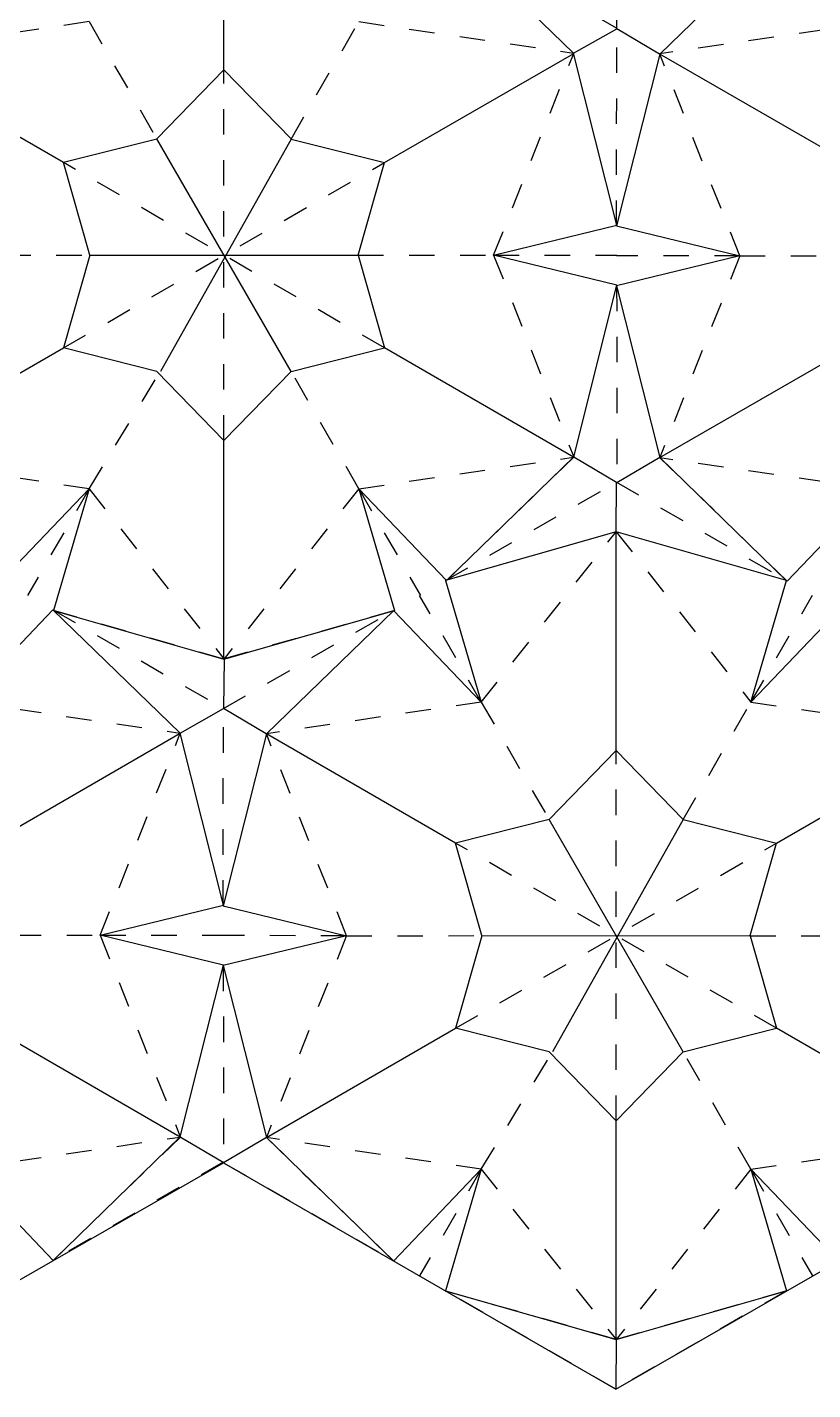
# Model space of a CAD drawing. Extents: x 8 to 204, y -288 to -10.
# Drawn here: x 84.4 to 127.9, y -243.4 to -168 of the extents above; entities that cross this region are included whole.
import ezdxf

# ---------------------------------------------------------------- set-up
doc = ezdxf.new("R2010")
doc.units = 0
for name, pattern in [('AI-LINETYPE-361', [2.822222, 1.411111, -1.411111]), ('AI-LINETYPE-481', [2.822222, 1.411111, -1.411111]), ('AI-LINETYPE-489', [2.822222, 1.411111, -1.411111]), ('AI-LINETYPE-498', [2.822222, 1.411111, -1.411111]), ('AI-LINETYPE-499', [2.822222, 1.411111, -1.411111]), ('AI-LINETYPE-500', [2.822222, 1.411111, -1.411111]), ('AI-LINETYPE-501', [2.822222, 1.411111, -1.411111]), ('AI-LINETYPE-507', [2.822222, 1.411111, -1.411111]), ('AI-LINETYPE-518', [2.822222, 1.411111, -1.411111]), ('AI-LINETYPE-521', [2.822222, 1.411111, -1.411111]), ('AI-LINETYPE-522', [2.822222, 1.411111, -1.411111]), ('AI-LINETYPE-608', [2.822222, 1.411111, -1.411111]), ('AI-LINETYPE-609', [2.822222, 1.411111, -1.411111]), ('AI-LINETYPE-610', [2.822222, 1.411111, -1.411111]), ('AI-LINETYPE-611', [2.822222, 1.411111, -1.411111]), ('AI-LINETYPE-612', [2.822222, 1.411111, -1.411111]), ('AI-LINETYPE-613', [2.822222, 1.411111, -1.411111]), ('AI-LINETYPE-614', [2.822222, 1.411111, -1.411111]), ('AI-LINETYPE-615', [2.822222, 1.411111, -1.411111]), ('AI-LINETYPE-616', [2.822222, 1.411111, -1.411111]), ('AI-LINETYPE-617', [2.822222, 1.411111, -1.411111]), ('AI-LINETYPE-618', [2.822222, 1.411111, -1.411111]), ('AI-LINETYPE-619', [2.822222, 1.411111, -1.411111]), ('AI-LINETYPE-620', [2.822222, 1.411111, -1.411111]), ('AI-LINETYPE-621', [2.822222, 1.411111, -1.411111]), ('AI-LINETYPE-625', [2.822222, 1.411111, -1.411111]), ('AI-LINETYPE-626', [2.822222, 1.411111, -1.411111]), ('AI-LINETYPE-628', [2.822222, 1.411111, -1.411111]), ('AI-LINETYPE-629', [2.822222, 1.411111, -1.411111]), ('AI-LINETYPE-632', [2.822222, 1.411111, -1.411111]), ('AI-LINETYPE-634', [2.822222, 1.411111, -1.411111]), ('AI-LINETYPE-635', [2.822222, 1.411111, -1.411111]), ('AI-LINETYPE-636', [2.822222, 1.411111, -1.411111]), ('AI-LINETYPE-637', [2.822222, 1.411111, -1.411111]), ('AI-LINETYPE-638', [2.822222, 1.411111, -1.411111]), ('AI-LINETYPE-639', [2.822222, 1.411111, -1.411111]), ('AI-LINETYPE-647', [2.822222, 1.411111, -1.411111]), ('AI-LINETYPE-648', [2.822222, 1.411111, -1.411111]), ('AI-LINETYPE-649', [2.822222, 1.411111, -1.411111]), ('AI-LINETYPE-653', [2.822222, 1.411111, -1.411111]), ('AI-LINETYPE-654', [2.822222, 1.411111, -1.411111]), ('AI-LINETYPE-655', [2.822222, 1.411111, -1.411111]), ('AI-LINETYPE-657', [2.822222, 1.411111, -1.411111]), ('AI-LINETYPE-658', [2.822222, 1.411111, -1.411111]), ('AI-LINETYPE-659', [2.822222, 1.411111, -1.411111]), ('AI-LINETYPE-660', [2.822222, 1.411111, -1.411111]), ('AI-LINETYPE-661', [2.822222, 1.411111, -1.411111]), ('AI-LINETYPE-662', [2.822222, 1.411111, -1.411111]), ('AI-LINETYPE-663', [2.822222, 1.411111, -1.411111]), ('AI-LINETYPE-665', [2.822222, 1.411111, -1.411111]), ('AI-LINETYPE-666', [2.822222, 1.411111, -1.411111]), ('AI-LINETYPE-668', [2.822222, 1.411111, -1.411111]), ('AI-LINETYPE-669', [2.822222, 1.411111, -1.411111]), ('AI-LINETYPE-670', [2.822222, 1.411111, -1.411111]), ('AI-LINETYPE-671', [2.822222, 1.411111, -1.411111]), ('AI-LINETYPE-672', [2.822222, 1.411111, -1.411111]), ('AI-LINETYPE-673', [2.822222, 1.411111, -1.411111]), ('AI-LINETYPE-674', [2.822222, 1.411111, -1.411111]), ('AI-LINETYPE-676', [2.822222, 1.411111, -1.411111]), ('AI-LINETYPE-677', [2.822222, 1.411111, -1.411111]), ('AI-LINETYPE-678', [2.822222, 1.411111, -1.411111]), ('AI-LINETYPE-679', [2.822222, 1.411111, -1.411111]), ('AI-LINETYPE-680', [2.822222, 1.411111, -1.411111]), ('AI-LINETYPE-681', [2.822222, 1.411111, -1.411111]), ('AI-LINETYPE-682', [2.822222, 1.411111, -1.411111]), ('AI-LINETYPE-683', [2.822222, 1.411111, -1.411111]), ('AI-LINETYPE-685', [2.822222, 1.411111, -1.411111]), ('AI-LINETYPE-686', [2.822222, 1.411111, -1.411111]), ('AI-LINETYPE-687', [2.822222, 1.411111, -1.411111]), ('AI-LINETYPE-689', [2.822222, 1.411111, -1.411111]), ('AI-LINETYPE-769', [2.822222, 1.411111, -1.411111]), ('AI-LINETYPE-771', [2.822222, 1.411111, -1.411111]), ('AI-LINETYPE-777', [2.822222, 1.411111, -1.411111]), ('AI-LINETYPE-778', [2.822222, 1.411111, -1.411111]), ('AI-LINETYPE-779', [2.822222, 1.411111, -1.411111]), ('AI-LINETYPE-780', [2.822222, 1.411111, -1.411111]), ('AI-LINETYPE-788', [2.822222, 1.411111, -1.411111]), ('AI-LINETYPE-797', [2.822222, 1.411111, -1.411111]), ('AI-LINETYPE-798', [2.822222, 1.411111, -1.411111]), ('AI-LINETYPE-803', [2.822222, 1.411111, -1.411111]), ('AI-LINETYPE-804', [2.822222, 1.411111, -1.411111]), ('AI-LINETYPE-811', [2.822222, 1.411111, -1.411111]), ('AI-LINETYPE-819', [2.822222, 1.411111, -1.411111]), ('AI-LINETYPE-820', [2.822222, 1.411111, -1.411111]), ('AI-LINETYPE-821', [2.822222, 1.411111, -1.411111]), ('AI-LINETYPE-822', [2.822222, 1.411111, -1.411111])]:
    doc.linetypes.add(name, pattern=pattern)
for name, color, linetype in [('CUTLINE', 7, 'CONTINUOUS'), ('MOUNTAINLINE', 7, 'CONTINUOUS'), ('VALLEYLINE', 7, 'CONTINUOUS')]:
    doc.layers.add(name, color=color, linetype=linetype)

# ---------------------------------------------------------------- blocks, each defined once
blk = doc.blocks.new('BLOCK_154')
at = {"layer": 'VALLEYLINE', "color": 29, "linetype": 'AI-LINETYPE-498'}
blk.add_lwpolyline([(123.826, -180.618), (119.395, -169.447)], dxfattribs=at)
blk = doc.blocks.new('BLOCK_155')
at = {"layer": 'VALLEYLINE', "color": 29, "linetype": 'AI-LINETYPE-499'}
blk.add_lwpolyline([(131.29, -167.69), (119.4, -169.438)], dxfattribs=at)
blk = doc.blocks.new('BLOCK_156')
at = {"layer": 'VALLEYLINE', "color": 29, "linetype": 'AI-LINETYPE-500'}
blk.add_lwpolyline([(131.29, -193.542), (119.4, -191.794)], dxfattribs=at)
blk = doc.blocks.new('BLOCK_157')
at = {"layer": 'VALLEYLINE', "color": 29, "linetype": 'AI-LINETYPE-501'}
blk.add_lwpolyline([(123.826, -180.615), (119.395, -191.786)], dxfattribs=at)
blk = doc.blocks.new('BLOCK_182')
at = {"layer": 'VALLEYLINE', "color": 29, "linetype": 'AI-LINETYPE-616'}
blk.add_lwpolyline([(102.736, -193.507), (95.278, -202.93)], dxfattribs=at)
blk = doc.blocks.new('BLOCK_183')
at = {"layer": 'VALLEYLINE', "color": 29, "linetype": 'AI-LINETYPE-617'}
blk.add_lwpolyline([(87.809, -193.507), (95.268, -202.93)], dxfattribs=at)
blk = doc.blocks.new('BLOCK_184')
at = {"layer": 'VALLEYLINE', "color": 29, "linetype": 'AI-LINETYPE-618'}
blk.add_lwpolyline([(110.198, -180.581), (114.629, -191.751)], dxfattribs=at)
blk = doc.blocks.new('BLOCK_185')
at = {"layer": 'VALLEYLINE', "color": 29, "linetype": 'AI-LINETYPE-619'}
blk.add_lwpolyline([(102.734, -193.508), (114.624, -191.76)], dxfattribs=at)
blk = doc.blocks.new('BLOCK_186')
at = {"layer": 'VALLEYLINE', "color": 29, "linetype": 'AI-LINETYPE-620'}
blk.add_lwpolyline([(102.734, -167.656), (114.624, -169.404)], dxfattribs=at)
blk = doc.blocks.new('BLOCK_187')
at = {"layer": 'VALLEYLINE', "color": 29, "linetype": 'AI-LINETYPE-621'}
blk.add_lwpolyline([(110.198, -180.583), (114.629, -169.412)], dxfattribs=at)
blk = doc.blocks.new('BLOCK_191')
at = {"layer": 'VALLEYLINE', "color": 29, "linetype": 'AI-LINETYPE-625'}
blk.add_lwpolyline([(87.812, -167.656), (75.922, -169.404)], dxfattribs=at)
blk = doc.blocks.new('BLOCK_192')
at = {"layer": 'VALLEYLINE', "color": 29, "linetype": 'AI-LINETYPE-626'}
blk.add_lwpolyline([(87.812, -193.508), (75.922, -191.76)], dxfattribs=at)
blk = doc.blocks.new('BLOCK_194')
at = {"layer": 'VALLEYLINE', "color": 29, "linetype": 'AI-LINETYPE-662'}
blk.add_lwpolyline([(124.441, -231.168), (116.982, -240.592)], dxfattribs=at)
blk = doc.blocks.new('BLOCK_195')
at = {"layer": 'VALLEYLINE', "color": 29, "linetype": 'AI-LINETYPE-663'}
blk.add_lwpolyline([(109.514, -231.168), (116.973, -240.592)], dxfattribs=at)
blk = doc.blocks.new('BLOCK_197')
at = {"layer": 'VALLEYLINE', "color": 29, "linetype": 'AI-LINETYPE-665'}
blk.add_lwpolyline([(124.439, -231.17), (136.329, -229.422)], dxfattribs=at)
blk = doc.blocks.new('BLOCK_198')
at = {"layer": 'VALLEYLINE', "color": 29, "linetype": 'AI-LINETYPE-666'}
blk.add_lwpolyline([(124.439, -205.318), (136.329, -207.066)], dxfattribs=at)
blk = doc.blocks.new('BLOCK_200')
at = {"layer": 'VALLEYLINE', "color": 29, "linetype": 'AI-LINETYPE-668'}
blk.add_lwpolyline([(109.514, -205.319), (116.973, -195.896)], dxfattribs=at)
blk = doc.blocks.new('BLOCK_201')
at = {"layer": 'VALLEYLINE', "color": 29, "linetype": 'AI-LINETYPE-669'}
blk.add_lwpolyline([(116.982, -195.896), (124.441, -205.319)], dxfattribs=at)
blk = doc.blocks.new('BLOCK_202')
at = {"layer": 'VALLEYLINE', "color": 29, "linetype": 'AI-LINETYPE-670'}
blk.add_lwpolyline([(102.053, -218.245), (97.622, -207.074)], dxfattribs=at)
blk = doc.blocks.new('BLOCK_203')
at = {"layer": 'VALLEYLINE', "color": 29, "linetype": 'AI-LINETYPE-671'}
blk.add_lwpolyline([(109.516, -205.318), (97.626, -207.066)], dxfattribs=at)
blk = doc.blocks.new('BLOCK_204')
at = {"layer": 'VALLEYLINE', "color": 29, "linetype": 'AI-LINETYPE-672'}
blk.add_lwpolyline([(109.516, -231.17), (97.626, -229.422)], dxfattribs=at)
blk = doc.blocks.new('BLOCK_205')
at = {"layer": 'VALLEYLINE', "color": 29, "linetype": 'AI-LINETYPE-673'}
blk.add_lwpolyline([(102.053, -218.243), (97.622, -229.413)], dxfattribs=at)
blk = doc.blocks.new('BLOCK_232')
at = {"layer": 'VALLEYLINE', "color": 29, "linetype": 'AI-LINETYPE-777'}
blk.add_lwpolyline([(88.424, -218.208), (92.855, -229.379)], dxfattribs=at)
blk = doc.blocks.new('BLOCK_233')
at = {"layer": 'VALLEYLINE', "color": 29, "linetype": 'AI-LINETYPE-778'}
blk.add_lwpolyline([(80.96, -231.135), (92.85, -229.387)], dxfattribs=at)
blk = doc.blocks.new('BLOCK_234')
at = {"layer": 'VALLEYLINE', "color": 29, "linetype": 'AI-LINETYPE-779'}
blk.add_lwpolyline([(80.96, -205.284), (92.85, -207.032)], dxfattribs=at)
blk = doc.blocks.new('BLOCK_235')
at = {"layer": 'VALLEYLINE', "color": 29, "linetype": 'AI-LINETYPE-780'}
blk.add_lwpolyline([(88.424, -218.211), (92.855, -207.04)], dxfattribs=at)
blk = doc.blocks.new('BLOCK_422')
at = {"layer": 'MOUNTAINLINE', "color": 29}
blk.add_lwpolyline([(98.985, -187.012), (95.273, -190.838)], dxfattribs=at)
blk = doc.blocks.new('BLOCK_423')
at = {"layer": 'MOUNTAINLINE', "color": 29}
blk.add_lwpolyline([(91.56, -187.012), (95.273, -190.838)], dxfattribs=at)
blk = doc.blocks.new('BLOCK_424')
at = {"layer": 'MOUNTAINLINE', "color": 29}
blk.add_lwpolyline([(102.698, -180.582), (104.155, -185.71)], dxfattribs=at)
blk = doc.blocks.new('BLOCK_425')
at = {"layer": 'MOUNTAINLINE', "color": 29}
blk.add_lwpolyline([(98.986, -187.012), (104.155, -185.71)], dxfattribs=at)
blk = doc.blocks.new('BLOCK_426')
at = {"layer": 'MOUNTAINLINE', "color": 29}
blk.add_lwpolyline([(98.986, -174.152), (104.155, -175.454)], dxfattribs=at)
blk = doc.blocks.new('BLOCK_427')
at = {"layer": 'MOUNTAINLINE', "color": 29}
blk.add_lwpolyline([(102.698, -180.582), (104.155, -175.454)], dxfattribs=at)
blk = doc.blocks.new('BLOCK_428')
at = {"layer": 'MOUNTAINLINE', "color": 29}
blk.add_lwpolyline([(91.56, -174.151), (95.273, -170.326)], dxfattribs=at)
blk = doc.blocks.new('BLOCK_429')
at = {"layer": 'MOUNTAINLINE', "color": 29}
blk.add_lwpolyline([(98.985, -174.151), (95.273, -170.326)], dxfattribs=at)
blk = doc.blocks.new('BLOCK_430')
at = {"layer": 'MOUNTAINLINE', "color": 29}
blk.add_lwpolyline([(87.848, -180.582), (86.391, -175.454)], dxfattribs=at)
blk = doc.blocks.new('BLOCK_431')
at = {"layer": 'MOUNTAINLINE', "color": 29}
blk.add_lwpolyline([(91.56, -174.152), (86.391, -175.454)], dxfattribs=at)
blk = doc.blocks.new('BLOCK_432')
at = {"layer": 'MOUNTAINLINE', "color": 29}
blk.add_lwpolyline([(91.56, -187.012), (86.391, -185.71)], dxfattribs=at)
blk = doc.blocks.new('BLOCK_433')
at = {"layer": 'MOUNTAINLINE', "color": 29}
blk.add_lwpolyline([(87.848, -180.582), (86.391, -185.71)], dxfattribs=at)
blk = doc.blocks.new('BLOCK_434')
at = {"layer": 'MOUNTAINLINE', "color": 29}
blk.add_lwpolyline([(120.69, -224.674), (116.978, -228.499)], dxfattribs=at)
blk = doc.blocks.new('BLOCK_435')
at = {"layer": 'MOUNTAINLINE', "color": 29}
blk.add_lwpolyline([(113.265, -224.674), (116.978, -228.499)], dxfattribs=at)
blk = doc.blocks.new('BLOCK_436')
at = {"layer": 'MOUNTAINLINE', "color": 29}
blk.add_lwpolyline([(124.402, -218.244), (125.859, -223.371)], dxfattribs=at)
blk = doc.blocks.new('BLOCK_437')
at = {"layer": 'MOUNTAINLINE', "color": 29}
blk.add_lwpolyline([(120.69, -224.674), (125.859, -223.371)], dxfattribs=at)
blk = doc.blocks.new('BLOCK_438')
at = {"layer": 'MOUNTAINLINE', "color": 29}
blk.add_lwpolyline([(120.69, -211.814), (125.859, -213.116)], dxfattribs=at)
blk = doc.blocks.new('BLOCK_439')
at = {"layer": 'MOUNTAINLINE', "color": 29}
blk.add_lwpolyline([(124.402, -218.243), (125.859, -213.116)], dxfattribs=at)
blk = doc.blocks.new('BLOCK_440')
at = {"layer": 'MOUNTAINLINE', "color": 29}
blk.add_lwpolyline([(113.265, -211.813), (116.978, -207.988)], dxfattribs=at)
blk = doc.blocks.new('BLOCK_441')
at = {"layer": 'MOUNTAINLINE', "color": 29}
blk.add_lwpolyline([(120.69, -211.813), (116.978, -207.988)], dxfattribs=at)
blk = doc.blocks.new('BLOCK_442')
at = {"layer": 'MOUNTAINLINE', "color": 29}
blk.add_lwpolyline([(109.553, -218.243), (108.096, -213.116)], dxfattribs=at)
blk = doc.blocks.new('BLOCK_443')
at = {"layer": 'MOUNTAINLINE', "color": 29}
blk.add_lwpolyline([(113.265, -211.814), (108.096, -213.116)], dxfattribs=at)
blk = doc.blocks.new('BLOCK_444')
at = {"layer": 'MOUNTAINLINE', "color": 29}
blk.add_lwpolyline([(113.265, -224.674), (108.096, -223.371)], dxfattribs=at)
blk = doc.blocks.new('BLOCK_445')
at = {"layer": 'MOUNTAINLINE', "color": 29}
blk.add_lwpolyline([(109.553, -218.244), (108.096, -223.371)], dxfattribs=at)

msp = doc.modelspace()

# ---------------------------------------------------------------- linework, layer by layer
at = {"layer": 'CUTLINE', "color": 29}
msp.add_lwpolyline([(8.336, -155.417), (30.06, -167.982), (30.07, -193.11), (8.287, -205.61), (8.296, -230.738), (30.001, -243.272), (51.775, -230.773), (73.48, -243.306), (95.253, -230.807), (116.958, -243.341), (138.732, -230.841), (160.437, -243.375), (182.335, -231.204), (182.21, -205.747), (203.954, -193.216), (203.974, -168.119), (182.22, -155.522)], dxfattribs=at)
at = {"layer": 'MOUNTAINLINE', "color": 29}
for points in [[(95.273, -170.326), (95.278, -158.234)], [(117.017, -178.927), (114.624, -169.404), (107.581, -162.579)], [(126.445, -162.613), (119.4, -169.452), (116.995, -178.96)], [(117.022, -165.27), (116.998, -168.019)], [(114.624, -169.404), (117.017, -168.051)], [(119.386, -169.447), (117.017, -168.051)], [(86.391, -175.454), (75.921, -169.418)], [(104.155, -175.454), (114.629, -169.412)], [(129.87, -175.488), (119.4, -169.452)], [(98.985, -187.012), (91.56, -174.151)], [(98.986, -174.152), (91.751, -187.012)], [(117.017, -182.239), (110.198, -180.581), (117.017, -178.927)], [(117.007, -178.959), (123.826, -180.618), (117.007, -182.271)], [(87.848, -180.582), (102.698, -180.582)], [(107.588, -198.586), (114.629, -191.751), (117.017, -182.239)], [(117.007, -182.271), (119.405, -191.783), (126.434, -198.619)], [(75.926, -191.749), (86.391, -185.71)], [(114.624, -191.76), (104.155, -185.71)], [(119.405, -191.783), (129.87, -185.744)], [(95.273, -202.938), (95.273, -190.838)], [(114.629, -191.751), (116.998, -193.147)], [(119.395, -191.783), (117.026, -193.179)], [(82.96, -198.593), (87.812, -193.508), (85.834, -200.24)], [(107.588, -198.586), (102.734, -193.508), (104.705, -200.248)], [(116.973, -195.896), (116.998, -193.147)], [(126.438, -198.627), (131.29, -193.542), (129.312, -200.274)], [(126.416, -198.585), (116.973, -195.896), (107.541, -198.584)], [(116.978, -207.988), (116.982, -195.896)], [(85.807, -200.207), (80.963, -205.285), (82.938, -198.55)], [(107.541, -198.584), (109.516, -205.318), (104.663, -200.24)], [(129.285, -200.241), (124.441, -205.319), (126.416, -198.585)], [(95.244, -216.555), (92.85, -207.032), (85.807, -200.207)], [(85.834, -200.24), (95.273, -202.938), (104.705, -200.248)], [(104.672, -200.24), (97.626, -207.08), (95.221, -216.587)], [(95.278, -202.93), (95.253, -205.678)], [(92.85, -207.032), (95.244, -205.678)], [(97.612, -207.074), (95.244, -205.678)], [(82.381, -213.082), (92.855, -207.04)], [(108.096, -213.116), (97.626, -207.08)], [(125.859, -213.116), (136.333, -207.074)], [(120.69, -224.674), (113.265, -211.813)], [(120.69, -211.814), (113.456, -224.674)], [(95.244, -219.867), (88.424, -218.208), (95.244, -216.555)], [(95.233, -216.587), (102.053, -218.245), (95.233, -219.899)], [(109.553, -218.243), (124.402, -218.244)], [(85.814, -236.213), (92.855, -229.379), (95.244, -219.867)], [(95.233, -219.899), (97.631, -229.411), (104.66, -236.246)], [(92.85, -229.387), (82.381, -223.337)], [(97.631, -229.411), (108.096, -223.371)], [(136.329, -229.422), (125.859, -223.371)], [(116.978, -240.6), (116.978, -228.499)], [(92.855, -229.379), (95.224, -230.775)], [(97.622, -229.411), (95.253, -230.807)], [(85.814, -236.213), (80.961, -231.136), (82.931, -237.875)], [(104.665, -236.254), (109.516, -231.17), (107.539, -237.902)], [(129.292, -236.247), (124.439, -231.17), (126.41, -237.909)], [(107.539, -237.902), (116.978, -240.6), (126.41, -237.909)], [(116.982, -240.591), (116.958, -243.341)]]:
    msp.add_lwpolyline(points, dxfattribs=at)
at = {"layer": 'VALLEYLINE', "color": 29, "linetype": 'AI-LINETYPE-361'}
msp.add_lwpolyline([(126.454, -162.582), (116.998, -168.019), (107.578, -162.581)], dxfattribs=at)
at = {"layer": 'VALLEYLINE', "color": 29, "linetype": 'AI-LINETYPE-634'}
msp.add_lwpolyline([(87.809, -167.657), (91.56, -174.152)], dxfattribs=at)
at = {"layer": 'VALLEYLINE', "color": 29, "linetype": 'AI-LINETYPE-611'}
msp.add_lwpolyline([(98.986, -174.152), (102.736, -167.657)], dxfattribs=at)
at = {"layer": 'VALLEYLINE', "color": 29, "linetype": 'AI-LINETYPE-518'}
msp.add_lwpolyline([(116.998, -178.959), (117.017, -168.051)], dxfattribs=at)
at = {"layer": 'VALLEYLINE', "color": 29, "linetype": 'AI-LINETYPE-639'}
msp.add_lwpolyline([(117.017, -168.051), (117.017, -168.051)], dxfattribs=at)
at = {"layer": 'VALLEYLINE', "color": 29, "linetype": 'AI-LINETYPE-636'}
msp.add_lwpolyline([(95.273, -190.838), (95.273, -170.326)], dxfattribs=at)
at = {"layer": 'VALLEYLINE', "color": 29, "linetype": 'AI-LINETYPE-635'}
msp.add_lwpolyline([(86.391, -185.71), (104.155, -175.454)], dxfattribs=at)
at = {"layer": 'VALLEYLINE', "color": 29, "linetype": 'AI-LINETYPE-637'}
msp.add_lwpolyline([(104.155, -185.71), (86.391, -175.454)], dxfattribs=at)
at = {"layer": 'VALLEYLINE', "color": 29, "linetype": 'AI-LINETYPE-638'}
msp.add_lwpolyline([(117.017, -178.927), (117.017, -178.927)], dxfattribs=at)
at = {"layer": 'VALLEYLINE', "color": 29, "linetype": 'AI-LINETYPE-615'}
msp.add_lwpolyline([(80.348, -180.583), (87.848, -180.582)], dxfattribs=at)
at = {"layer": 'VALLEYLINE', "color": 29, "linetype": 'AI-LINETYPE-612'}
msp.add_lwpolyline([(102.698, -180.582), (110.198, -180.583)], dxfattribs=at)
at = {"layer": 'VALLEYLINE', "color": 29, "linetype": 'AI-LINETYPE-629'}
msp.add_lwpolyline([(110.198, -180.581), (117.015, -180.586)], dxfattribs=at)
at = {"layer": 'VALLEYLINE', "color": 29, "linetype": 'AI-LINETYPE-507'}
msp.add_lwpolyline([(123.826, -180.618), (116.995, -180.614)], dxfattribs=at)
at = {"layer": 'VALLEYLINE', "color": 29, "linetype": 'AI-LINETYPE-489'}
msp.add_lwpolyline([(123.826, -180.618), (131.326, -180.616)], dxfattribs=at)
at = {"layer": 'VALLEYLINE', "color": 29, "linetype": 'AI-LINETYPE-522'}
msp.add_lwpolyline([(117.007, -182.271), (117.026, -193.179)], dxfattribs=at)
at = {"layer": 'VALLEYLINE', "color": 29, "linetype": 'AI-LINETYPE-649'}
msp.add_lwpolyline([(117.017, -182.239), (117.017, -182.239)], dxfattribs=at)
at = {"layer": 'VALLEYLINE', "color": 29, "linetype": 'AI-LINETYPE-614'}
msp.add_lwpolyline([(87.809, -193.507), (91.751, -187.012)], dxfattribs=at)
at = {"layer": 'VALLEYLINE', "color": 29, "linetype": 'AI-LINETYPE-613'}
msp.add_lwpolyline([(102.734, -193.508), (98.985, -187.012)], dxfattribs=at)
at = {"layer": 'VALLEYLINE', "color": 29, "linetype": 'AI-LINETYPE-610'}
msp.add_lwpolyline([(114.633, -191.76), (107.588, -198.586)], dxfattribs=at)
at = {"layer": 'VALLEYLINE', "color": 29, "linetype": 'AI-LINETYPE-481'}
msp.add_lwpolyline([(126.449, -198.627), (119.4, -191.794)], dxfattribs=at)
at = {"layer": 'VALLEYLINE', "color": 29, "linetype": 'AI-LINETYPE-632'}
msp.add_lwpolyline([(87.812, -193.508), (84.396, -199.416)], dxfattribs=at)
at = {"layer": 'VALLEYLINE', "color": 29, "linetype": 'AI-LINETYPE-628'}
msp.add_lwpolyline([(102.734, -193.508), (106.145, -199.416)], dxfattribs=at)
at = {"layer": 'VALLEYLINE', "color": 29, "linetype": 'AI-LINETYPE-685'}
msp.add_lwpolyline([(107.541, -198.584), (116.998, -193.147), (126.416, -198.585)], dxfattribs=at)
at = {"layer": 'VALLEYLINE', "color": 29, "linetype": 'AI-LINETYPE-648'}
msp.add_lwpolyline([(116.998, -193.147), (116.998, -193.147)], dxfattribs=at)
at = {"layer": 'VALLEYLINE', "color": 29, "linetype": 'AI-LINETYPE-647'}
msp.add_lwpolyline([(107.578, -198.585), (107.578, -198.585)], dxfattribs=at)
at = {"layer": 'VALLEYLINE', "color": 29, "linetype": 'AI-LINETYPE-521'}
msp.add_lwpolyline([(126.446, -198.617), (126.446, -198.617)], dxfattribs=at)
at = {"layer": 'VALLEYLINE', "color": 29, "linetype": 'AI-LINETYPE-677'}
msp.add_lwpolyline([(109.514, -205.319), (106.101, -199.41)], dxfattribs=at)
at = {"layer": 'VALLEYLINE', "color": 29, "linetype": 'AI-LINETYPE-676'}
msp.add_lwpolyline([(124.441, -205.319), (127.85, -199.407)], dxfattribs=at)
at = {"layer": 'VALLEYLINE', "color": 29, "linetype": 'AI-LINETYPE-798'}
msp.add_lwpolyline([(85.807, -200.207), (95.244, -205.678)], dxfattribs=at)
at = {"layer": 'VALLEYLINE', "color": 29, "linetype": 'AI-LINETYPE-608'}
msp.add_lwpolyline([(95.273, -202.938), (85.839, -200.249)], dxfattribs=at)
at = {"layer": 'VALLEYLINE', "color": 29, "linetype": 'AI-LINETYPE-686'}
msp.add_lwpolyline([(95.224, -216.586), (95.244, -205.678), (104.663, -200.24)], dxfattribs=at)
at = {"layer": 'VALLEYLINE', "color": 29, "linetype": 'AI-LINETYPE-609'}
msp.add_lwpolyline([(104.719, -200.242), (95.278, -202.93)], dxfattribs=at)
at = {"layer": 'VALLEYLINE', "color": 29, "linetype": 'AI-LINETYPE-680'}
msp.add_lwpolyline([(109.514, -205.319), (113.265, -211.814)], dxfattribs=at)
at = {"layer": 'VALLEYLINE', "color": 29, "linetype": 'AI-LINETYPE-657'}
msp.add_lwpolyline([(120.69, -211.814), (124.441, -205.319)], dxfattribs=at)
at = {"layer": 'VALLEYLINE', "color": 29, "linetype": 'AI-LINETYPE-682'}
msp.add_lwpolyline([(116.978, -228.499), (116.978, -207.988)], dxfattribs=at)
at = {"layer": 'VALLEYLINE', "color": 29, "linetype": 'AI-LINETYPE-681'}
msp.add_lwpolyline([(108.096, -223.371), (125.859, -213.116)], dxfattribs=at)
at = {"layer": 'VALLEYLINE', "color": 29, "linetype": 'AI-LINETYPE-683'}
msp.add_lwpolyline([(125.859, -223.371), (108.096, -213.116)], dxfattribs=at)
at = {"layer": 'VALLEYLINE', "color": 29, "linetype": 'AI-LINETYPE-797'}
msp.add_lwpolyline([(95.244, -216.555), (95.244, -216.555)], dxfattribs=at)
at = {"layer": 'VALLEYLINE', "color": 29, "linetype": 'AI-LINETYPE-771'}
msp.add_lwpolyline([(80.924, -218.21), (88.424, -218.211)], dxfattribs=at)
at = {"layer": 'VALLEYLINE', "color": 29, "linetype": 'AI-LINETYPE-788'}
msp.add_lwpolyline([(88.424, -218.208), (95.241, -218.214)], dxfattribs=at)
at = {"layer": 'VALLEYLINE', "color": 29, "linetype": 'AI-LINETYPE-679'}
msp.add_lwpolyline([(102.053, -218.245), (95.221, -218.242)], dxfattribs=at)
at = {"layer": 'VALLEYLINE', "color": 29, "linetype": 'AI-LINETYPE-661'}
msp.add_lwpolyline([(102.053, -218.245), (109.553, -218.243)], dxfattribs=at)
at = {"layer": 'VALLEYLINE', "color": 29, "linetype": 'AI-LINETYPE-658'}
msp.add_lwpolyline([(124.402, -218.244), (131.902, -218.245)], dxfattribs=at)
at = {"layer": 'VALLEYLINE', "color": 29, "linetype": 'AI-LINETYPE-689'}
msp.add_lwpolyline([(95.233, -219.899), (95.253, -230.807), (104.672, -236.245)], dxfattribs=at)
at = {"layer": 'VALLEYLINE', "color": 29, "linetype": 'AI-LINETYPE-804'}
msp.add_lwpolyline([(95.244, -219.867), (95.244, -219.867)], dxfattribs=at)
at = {"layer": 'VALLEYLINE', "color": 29, "linetype": 'AI-LINETYPE-660'}
msp.add_lwpolyline([(109.514, -231.168), (113.456, -224.674)], dxfattribs=at)
at = {"layer": 'VALLEYLINE', "color": 29, "linetype": 'AI-LINETYPE-659'}
msp.add_lwpolyline([(124.439, -231.17), (120.69, -224.674)], dxfattribs=at)
at = {"layer": 'VALLEYLINE', "color": 29, "linetype": 'AI-LINETYPE-769'}
msp.add_lwpolyline([(92.86, -229.388), (85.814, -236.213)], dxfattribs=at)
at = {"layer": 'VALLEYLINE', "color": 29, "linetype": 'AI-LINETYPE-653'}
msp.add_lwpolyline([(104.675, -236.255), (97.626, -229.422)], dxfattribs=at)
at = {"layer": 'VALLEYLINE', "color": 29, "linetype": 'AI-LINETYPE-803'}
msp.add_lwpolyline([(95.224, -230.775), (85.804, -236.213)], dxfattribs=at)
at = {"layer": 'VALLEYLINE', "color": 29, "linetype": 'AI-LINETYPE-821'}
msp.add_lwpolyline([(95.253, -230.807), (95.253, -230.807)], dxfattribs=at)
at = {"layer": 'VALLEYLINE', "color": 29, "linetype": 'AI-LINETYPE-678'}
msp.add_lwpolyline([(109.516, -231.17), (106.101, -237.078)], dxfattribs=at)
at = {"layer": 'VALLEYLINE', "color": 29, "linetype": 'AI-LINETYPE-674'}
msp.add_lwpolyline([(124.439, -231.17), (127.85, -237.078)], dxfattribs=at)
at = {"layer": 'VALLEYLINE', "color": 29, "linetype": 'AI-LINETYPE-822'}
msp.add_lwpolyline([(85.796, -236.244), (85.796, -236.244)], dxfattribs=at)
at = {"layer": 'VALLEYLINE', "color": 29, "linetype": 'AI-LINETYPE-820'}
msp.add_lwpolyline([(104.673, -236.245), (104.673, -236.245)], dxfattribs=at)
at = {"layer": 'VALLEYLINE', "color": 29, "linetype": 'AI-LINETYPE-687'}
msp.add_lwpolyline([(126.414, -237.903), (116.958, -243.341), (107.539, -237.902)], dxfattribs=at)
at = {"layer": 'VALLEYLINE', "color": 29, "linetype": 'AI-LINETYPE-819'}
msp.add_lwpolyline([(107.541, -237.901), (107.541, -237.901)], dxfattribs=at)
at = {"layer": 'VALLEYLINE', "color": 29, "linetype": 'AI-LINETYPE-654'}
msp.add_lwpolyline([(116.978, -240.6), (107.543, -237.911)], dxfattribs=at)
at = {"layer": 'VALLEYLINE', "color": 29, "linetype": 'AI-LINETYPE-655'}
msp.add_lwpolyline([(126.424, -237.904), (116.982, -240.592)], dxfattribs=at)
at = {"layer": 'VALLEYLINE', "color": 29, "linetype": 'AI-LINETYPE-811'}
msp.add_lwpolyline([(126.397, -237.934), (126.397, -237.934)], dxfattribs=at)

# ---------------------------------------------------------------- block references
at = {"layer": 'MOUNTAINLINE'}
for name in ['BLOCK_428', 'BLOCK_429', 'BLOCK_431', 'BLOCK_426', 'BLOCK_430', 'BLOCK_427', 'BLOCK_433', 'BLOCK_424', 'BLOCK_432', 'BLOCK_425', 'BLOCK_423', 'BLOCK_422', 'BLOCK_440', 'BLOCK_441', 'BLOCK_443', 'BLOCK_438', 'BLOCK_442', 'BLOCK_439', 'BLOCK_445', 'BLOCK_436', 'BLOCK_444', 'BLOCK_437', 'BLOCK_435', 'BLOCK_434']:
    msp.add_blockref(name, (0, 0), dxfattribs=at)
at = {"layer": 'VALLEYLINE'}
for name in ['BLOCK_191', 'BLOCK_186', 'BLOCK_155', 'BLOCK_187', 'BLOCK_154', 'BLOCK_184', 'BLOCK_157', 'BLOCK_192', 'BLOCK_185', 'BLOCK_156', 'BLOCK_183', 'BLOCK_182', 'BLOCK_200', 'BLOCK_201', 'BLOCK_234', 'BLOCK_203', 'BLOCK_198', 'BLOCK_235', 'BLOCK_202', 'BLOCK_232', 'BLOCK_205', 'BLOCK_233', 'BLOCK_204', 'BLOCK_197', 'BLOCK_195', 'BLOCK_194']:
    msp.add_blockref(name, (0, 0), dxfattribs=at)

doc.saveas('drawing.dxf')
